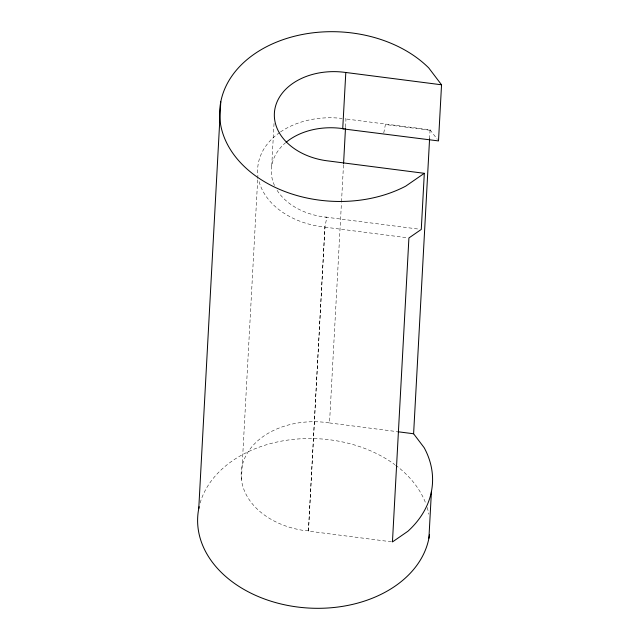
<?xml version="1.0" encoding="UTF-8"?>
<svg xmlns="http://www.w3.org/2000/svg" width="640" height="640" viewBox="0 0 640 640"><rect width="100%" height="100%" fill="white"/><g stroke="black" fill="none" stroke-linecap="round" stroke-linejoin="round"><path stroke-width="0.48" stroke-dasharray="3.2 2.4" d="M241.432 479.472L257.68 179.488M257.736 178.488L257.896 175.496A75.256 54.856 3.1 0 1 279.712 132.48M271.728 165.808L274.024 123.472M391.456 541.808L308.432 531.12L324.896 227.152L326.856 217.128L325.512 217.104A61.576 44.888 3.1 0 1 276.72 189.712M308.432 531.12L324.984 226.72L319.656 226.408A75.256 54.856 3.1 0 1 258.744 180.256M308.52 530.688L303.2 530.376A75.256 54.856 3.1 0 1 242.32 465.176A75.256 54.856 3.1 0 1 329.528 422.944L341.456 202.696M341.512 201.696L343.504 164.824M345.56 126.952L345.992 118.976A75.256 54.856 3.1 0 0 343.088 118.568M429.584 138.768L430.072 129.8L345.992 118.976M383.776 132.92L385.416 124.512L430.456 130.312M325.512 217.104L419.304 229.176M324.896 227.152L407.92 237.84M329.528 422.944L396.792 431.6M430.072 129.8L437.352 139.408M200.128 502.968A116.304 84.784 3.1 0 1 279.968 441.408A116.304 84.784 3.1 0 1 394.808 464.616M395.616 465.216A116.304 84.784 3.1 0 1 425.872 503.704M427.168 507.504A116.304 84.784 3.1 0 1 428.856 514.192M274.496 185.52A61.576 44.888 3.1 0 1 285.704 142.616M280.496 131.936A75.256 54.856 3.1 0 1 342.12 118.448"/><path stroke-width="0.96" d="M198.752 508.616L220.784 101.76M441.544 84.8L345.808 72.48L342.72 128.832L438.504 140.92L441.544 84.8L428.76 67.944A116.304 84.784 3.1 0 0 266.016 46.992A116.304 84.784 3.1 0 0 242.968 165.208A116.304 84.784 3.1 0 0 405.712 186.152L424.312 173.312L421.272 229.432L408.912 237.968L392.448 541.936L407.872 531.28A116.304 84.784 3.1 0 0 424.168 447.696L413.608 433.768L429.584 138.768M343.56 163.824L345.504 127.944M428.904 538.24L431.44 491.472M345.808 72.48L343.176 72.16A61.576 44.888 3.1 0 0 274.768 109.688A61.576 44.888 3.1 0 0 328.552 160.984L424.312 173.312M344.08 128.768L340.136 128.28A61.576 44.888 3.1 0 0 286.456 141.992M397.784 431.728L413.608 433.768M429.528 534.44A116.304 84.784 3.1 0 1 298.84 607.176A116.304 84.784 3.1 0 1 199.152 506.728"/></g></svg>
